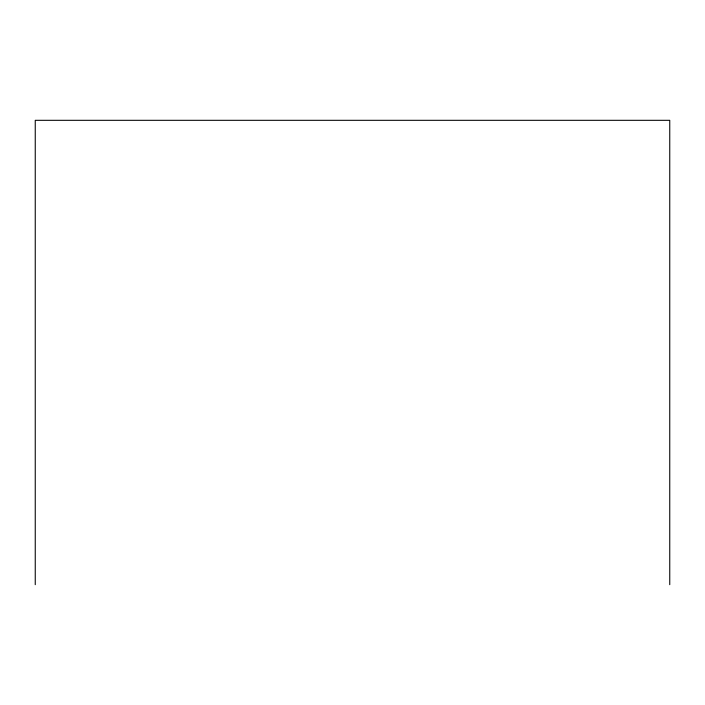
<?xml version="1.0" encoding="UTF-8"?>
<svg xmlns="http://www.w3.org/2000/svg" width="705" height="705" viewBox="0 0 705 705"><rect width="100%" height="100%" fill="white"/><g stroke="black" fill="none" stroke-linecap="round" stroke-linejoin="round"><path stroke-width="1.06" d="M669.75 584.683L669.75 120.317L35.25 120.317L35.25 584.683"/></g></svg>
